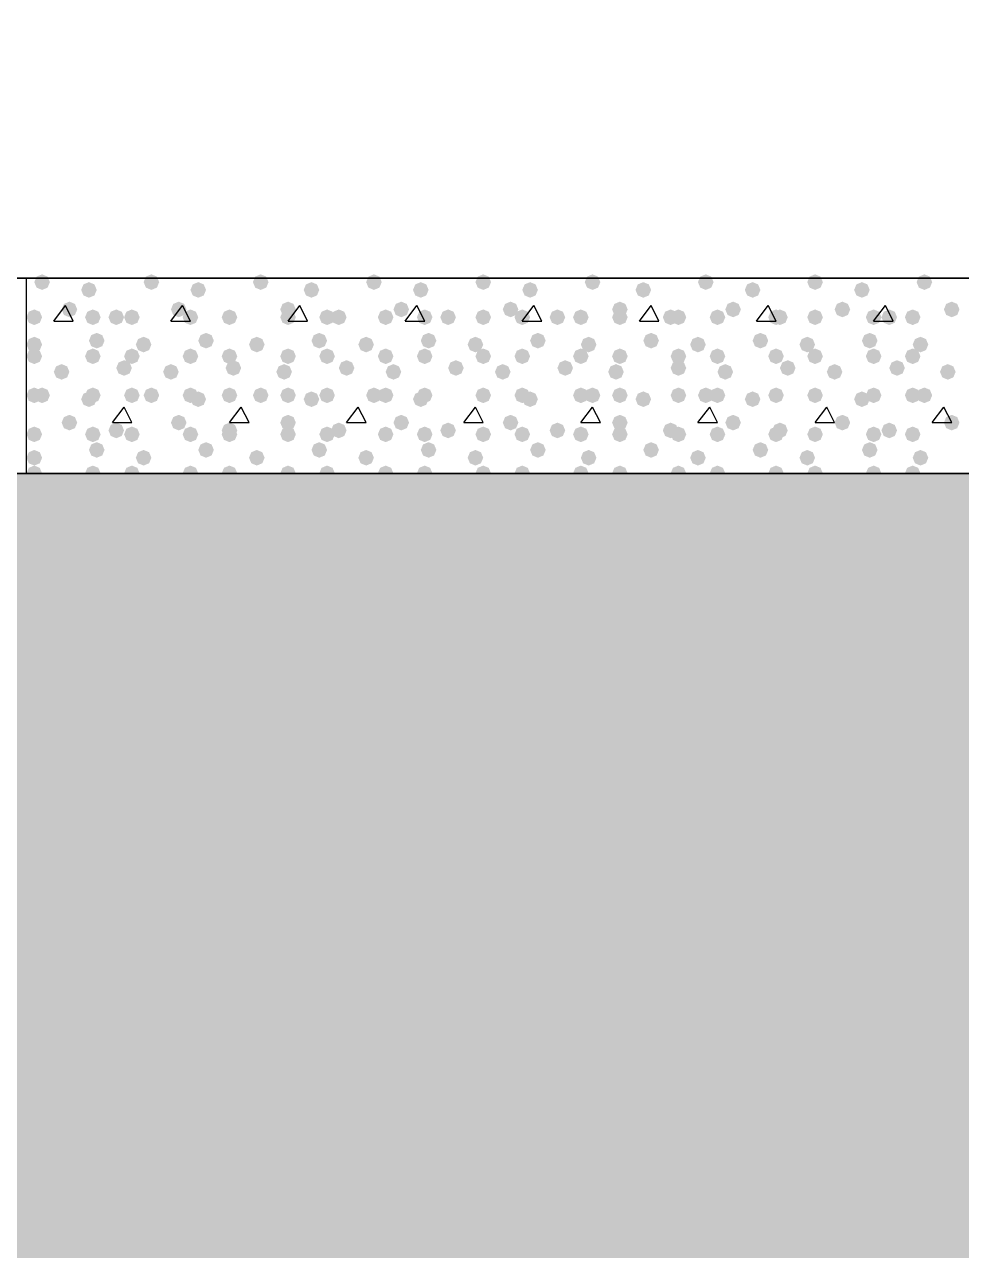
# Model space of a CAD drawing. Header units: millimetres. Extents: x 0 to 420, y 0 to 297.
# Drawn here: x 154.5 to 164.66, y 118.49 to 131.78 of the extents above; entities that cross this region are included whole.
import ezdxf

# ---------------------------------------------------------------- set-up
doc = ezdxf.new("R2010")
doc.units = ezdxf.units.MM
doc.layers.get('0').update_dxf_attribs({"linetype": 'CONTINUOUS'})

msp = doc.modelspace()

# ---------------------------------------------------------------- hatches: boundary and pattern name
at = {"true_color": 0x000008}
for points in [[(154.770667, 128.989667), (154.745796, 128.929871), (154.686, 128.905), (154.626204, 128.929871), (154.601333, 128.989667), (154.626204, 129.049462), (154.686, 129.074333), (154.745796, 129.049463)], [(155.278667, 128.905), (155.253796, 128.845204), (155.194, 128.820333), (155.134204, 128.845204), (155.109333, 128.905), (155.134204, 128.964796), (155.194, 128.989667), (155.253796, 128.964796)], [(155.956, 128.989667), (155.931129, 128.929871), (155.871333, 128.905), (155.811538, 128.929871), (155.786667, 128.989667), (155.811537, 129.049462), (155.871333, 129.074333), (155.931129, 129.049463)], [(156.464, 128.905), (156.439129, 128.845204), (156.379333, 128.820333), (156.319538, 128.845204), (156.294667, 128.905), (156.319537, 128.964796), (156.379333, 128.989667), (156.439129, 128.964796)], [(157.141333, 128.989667), (157.116462, 128.929871), (157.056667, 128.905), (156.996871, 128.929871), (156.972, 128.989667), (156.996871, 129.049462), (157.056667, 129.074333), (157.116462, 129.049463)], [(157.691667, 128.905), (157.666796, 128.845204), (157.607, 128.820333), (157.547204, 128.845204), (157.522333, 128.905), (157.547204, 128.964796), (157.607, 128.989667), (157.666796, 128.964796)], [(158.369, 128.989667), (158.344129, 128.929871), (158.284333, 128.905), (158.224538, 128.929871), (158.199667, 128.989667), (158.224537, 129.049462), (158.284333, 129.074333), (158.344129, 129.049463)], [(158.877, 128.905), (158.852129, 128.845204), (158.792333, 128.820333), (158.732538, 128.845204), (158.707667, 128.905), (158.732537, 128.964796), (158.792333, 128.989667), (158.852129, 128.964796)], [(159.554333, 128.989667), (159.529462, 128.929871), (159.469667, 128.905), (159.409871, 128.929871), (159.385, 128.989667), (159.409871, 129.049462), (159.469667, 129.074333), (159.529462, 129.049463)], [(160.062333, 128.905), (160.037463, 128.845204), (159.977667, 128.820333), (159.917871, 128.845204), (159.893, 128.905), (159.917871, 128.964796), (159.977667, 128.989667), (160.037462, 128.964796)], [(160.739667, 128.989667), (160.714796, 128.929871), (160.655, 128.905), (160.595204, 128.929871), (160.570333, 128.989667), (160.595204, 129.049462), (160.655, 129.074333), (160.714796, 129.049463)], [(161.29, 128.905), (161.265129, 128.845204), (161.205333, 128.820333), (161.145538, 128.845204), (161.120667, 128.905), (161.145537, 128.964796), (161.205333, 128.989667), (161.265129, 128.964796)], [(161.967333, 128.989667), (161.942462, 128.929871), (161.882667, 128.905), (161.822871, 128.929871), (161.798, 128.989667), (161.822871, 129.049462), (161.882667, 129.074333), (161.942462, 129.049463)], [(162.475333, 128.905), (162.450462, 128.845204), (162.390667, 128.820333), (162.330871, 128.845204), (162.306, 128.905), (162.330871, 128.964796), (162.390667, 128.989667), (162.450462, 128.964796)], [(163.152667, 128.989667), (163.127796, 128.929871), (163.068, 128.905), (163.008204, 128.929871), (162.983333, 128.989667), (163.008204, 129.049462), (163.068, 129.074333), (163.127796, 129.049463)], [(163.660667, 128.905), (163.635796, 128.845204), (163.576, 128.820333), (163.516204, 128.845204), (163.491333, 128.905), (163.516204, 128.964796), (163.576, 128.989667), (163.635796, 128.964796)], [(164.338, 128.989667), (164.313129, 128.929871), (164.253333, 128.905), (164.193537, 128.929871), (164.168667, 128.989667), (164.193537, 129.049462), (164.253333, 129.074333), (164.313129, 129.049463)], [(155.067, 128.693333), (155.042129, 128.633537), (154.982333, 128.608667), (154.922538, 128.633537), (154.897667, 128.693333), (154.922537, 128.753129), (154.982333, 128.778), (155.042129, 128.753129)], [(156.252333, 128.693333), (156.227463, 128.633537), (156.167667, 128.608667), (156.107871, 128.633537), (156.083, 128.693333), (156.107871, 128.753129), (156.167667, 128.778), (156.227462, 128.753129)], [(157.437667, 128.693333), (157.412796, 128.633537), (157.353, 128.608667), (157.293204, 128.633537), (157.268333, 128.693333), (157.293204, 128.753129), (157.353, 128.778), (157.412796, 128.753129)], [(158.665333, 128.693333), (158.640463, 128.633537), (158.580667, 128.608667), (158.520871, 128.633537), (158.496, 128.693333), (158.520871, 128.753129), (158.580667, 128.778), (158.640462, 128.753129)], [(159.850667, 128.693333), (159.825796, 128.633537), (159.766, 128.608667), (159.706204, 128.633537), (159.681333, 128.693333), (159.706204, 128.753129), (159.766, 128.778), (159.825796, 128.753129)], [(161.036, 128.693333), (161.011129, 128.633537), (160.951333, 128.608667), (160.891538, 128.633537), (160.866667, 128.693333), (160.891537, 128.753129), (160.951333, 128.778), (161.011129, 128.753129)], [(162.263667, 128.693333), (162.238796, 128.633537), (162.179, 128.608667), (162.119204, 128.633537), (162.094333, 128.693333), (162.119204, 128.753129), (162.179, 128.778), (162.238796, 128.753129)], [(163.449, 128.693333), (163.424129, 128.633537), (163.364333, 128.608667), (163.304538, 128.633537), (163.279667, 128.693333), (163.304537, 128.753129), (163.364333, 128.778), (163.424129, 128.753129)], [(164.634333, 128.693333), (164.609463, 128.633537), (164.549667, 128.608667), (164.489871, 128.633537), (164.465, 128.693333), (164.489871, 128.753129), (164.549667, 128.778), (164.609462, 128.753129)], [(154.686, 128.608667), (154.661129, 128.548871), (154.601333, 128.524), (154.541538, 128.548871), (154.516667, 128.608667), (154.541537, 128.668462), (154.601333, 128.693333), (154.661129, 128.668463)], [(155.321, 128.608667), (155.296129, 128.548871), (155.236333, 128.524), (155.176538, 128.548871), (155.151667, 128.608667), (155.176537, 128.668462), (155.236333, 128.693333), (155.296129, 128.668463)], [(155.575, 128.608667), (155.550129, 128.548871), (155.490333, 128.524), (155.430538, 128.548871), (155.405667, 128.608667), (155.430537, 128.668462), (155.490333, 128.693333), (155.550129, 128.668463)], [(155.744333, 128.608667), (155.719463, 128.548871), (155.659667, 128.524), (155.599871, 128.548871), (155.575, 128.608667), (155.599871, 128.668462), (155.659667, 128.693333), (155.719462, 128.668463)], [(156.379333, 128.608667), (156.354463, 128.548871), (156.294667, 128.524), (156.234871, 128.548871), (156.21, 128.608667), (156.234871, 128.668462), (156.294667, 128.693333), (156.354462, 128.668463)], [(156.802667, 128.608667), (156.777796, 128.548871), (156.718, 128.524), (156.658204, 128.548871), (156.633333, 128.608667), (156.658204, 128.668462), (156.718, 128.693333), (156.777796, 128.668463)], [(156.802667, 128.608667), (156.777796, 128.548871), (156.718, 128.524), (156.658204, 128.548871), (156.633333, 128.608667), (156.658204, 128.668462), (156.718, 128.693333), (156.777796, 128.668463)], [(157.437667, 128.608667), (157.412796, 128.548871), (157.353, 128.524), (157.293204, 128.548871), (157.268333, 128.608667), (157.293204, 128.668462), (157.353, 128.693333), (157.412796, 128.668463)], [(157.861, 128.608667), (157.836129, 128.548871), (157.776333, 128.524), (157.716538, 128.548871), (157.691667, 128.608667), (157.716537, 128.668462), (157.776333, 128.693333), (157.836129, 128.668463)], [(157.988, 128.608667), (157.963129, 128.548871), (157.903333, 128.524), (157.843538, 128.548871), (157.818667, 128.608667), (157.843537, 128.668462), (157.903333, 128.693333), (157.963129, 128.668463)], [(158.496, 128.608667), (158.471129, 128.548871), (158.411333, 128.524), (158.351538, 128.548871), (158.326667, 128.608667), (158.351537, 128.668462), (158.411333, 128.693333), (158.471129, 128.668463)], [(158.919333, 128.608667), (158.894463, 128.548871), (158.834667, 128.524), (158.774871, 128.548871), (158.75, 128.608667), (158.774871, 128.668462), (158.834667, 128.693333), (158.894462, 128.668463)], [(159.173333, 128.608667), (159.148462, 128.548871), (159.088667, 128.524), (159.028871, 128.548871), (159.004, 128.608667), (159.028871, 128.668462), (159.088667, 128.693333), (159.148462, 128.668463)], [(159.554333, 128.608667), (159.529462, 128.548871), (159.469667, 128.524), (159.409871, 128.548871), (159.385, 128.608667), (159.409871, 128.668462), (159.469667, 128.693333), (159.529462, 128.668463)], [(159.977667, 128.608667), (159.952796, 128.548871), (159.893, 128.524), (159.833204, 128.548871), (159.808333, 128.608667), (159.833204, 128.668462), (159.893, 128.693333), (159.952796, 128.668463)], [(160.358667, 128.608667), (160.333796, 128.548871), (160.274, 128.524), (160.214204, 128.548871), (160.189333, 128.608667), (160.214204, 128.668462), (160.274, 128.693333), (160.333796, 128.668463)], [(160.612667, 128.608667), (160.587796, 128.548871), (160.528, 128.524), (160.468204, 128.548871), (160.443333, 128.608667), (160.468204, 128.668462), (160.528, 128.693333), (160.587796, 128.668463)], [(161.036, 128.608667), (161.011129, 128.548871), (160.951333, 128.524), (160.891538, 128.548871), (160.866667, 128.608667), (160.891537, 128.668462), (160.951333, 128.693333), (161.011129, 128.668463)], [(161.586333, 128.608667), (161.561462, 128.548871), (161.501667, 128.524), (161.441871, 128.548871), (161.417, 128.608667), (161.441871, 128.668462), (161.501667, 128.693333), (161.561462, 128.668463)], [(161.671, 128.608667), (161.646129, 128.548871), (161.586333, 128.524), (161.526538, 128.548871), (161.501667, 128.608667), (161.526537, 128.668462), (161.586333, 128.693333), (161.646129, 128.668463)], [(162.094333, 128.608667), (162.069462, 128.548871), (162.009667, 128.524), (161.949871, 128.548871), (161.925, 128.608667), (161.949871, 128.668462), (162.009667, 128.693333), (162.069462, 128.668463)], [(162.729333, 128.608667), (162.704463, 128.548871), (162.644667, 128.524), (162.584871, 128.548871), (162.56, 128.608667), (162.584871, 128.668462), (162.644667, 128.693333), (162.704462, 128.668463)], [(162.771667, 128.608667), (162.746796, 128.548871), (162.687, 128.524), (162.627204, 128.548871), (162.602333, 128.608667), (162.627204, 128.668462), (162.687, 128.693333), (162.746796, 128.668463)], [(163.152667, 128.608667), (163.127796, 128.548871), (163.068, 128.524), (163.008204, 128.548871), (162.983333, 128.608667), (163.008204, 128.668462), (163.068, 128.693333), (163.127796, 128.668463)], [(163.787667, 128.608667), (163.762796, 128.548871), (163.703, 128.524), (163.643204, 128.548871), (163.618333, 128.608667), (163.643204, 128.668462), (163.703, 128.693333), (163.762796, 128.668463)], [(163.957, 128.608667), (163.932129, 128.548871), (163.872333, 128.524), (163.812537, 128.548871), (163.787667, 128.608667), (163.812537, 128.668462), (163.872333, 128.693333), (163.932129, 128.668463)], [(164.211, 128.608667), (164.186129, 128.548871), (164.126333, 128.524), (164.066538, 128.548871), (164.041667, 128.608667), (164.066537, 128.668462), (164.126333, 128.693333), (164.186129, 128.668463)], [(154.686, 128.312333), (154.661129, 128.252537), (154.601333, 128.227667), (154.541538, 128.252537), (154.516667, 128.312333), (154.541537, 128.372129), (154.601333, 128.397), (154.661129, 128.372129)], [(155.363333, 128.354667), (155.338462, 128.294871), (155.278667, 128.27), (155.218871, 128.294871), (155.194, 128.354667), (155.218871, 128.414462), (155.278667, 128.439333), (155.338462, 128.414463)], [(155.871333, 128.312333), (155.846462, 128.252537), (155.786667, 128.227667), (155.726871, 128.252537), (155.702, 128.312333), (155.726871, 128.372129), (155.786667, 128.397), (155.846462, 128.372129)], [(156.548667, 128.354667), (156.523796, 128.294871), (156.464, 128.27), (156.404204, 128.294871), (156.379333, 128.354667), (156.404204, 128.414462), (156.464, 128.439333), (156.523796, 128.414463)], [(157.099, 128.312333), (157.074129, 128.252537), (157.014333, 128.227667), (156.954538, 128.252537), (156.929667, 128.312333), (156.954537, 128.372129), (157.014333, 128.397), (157.074129, 128.372129)], [(157.776333, 128.354667), (157.751463, 128.294871), (157.691667, 128.27), (157.631871, 128.294871), (157.607, 128.354667), (157.631871, 128.414462), (157.691667, 128.439333), (157.751462, 128.414463)], [(158.284333, 128.312333), (158.259462, 128.252537), (158.199667, 128.227667), (158.139871, 128.252537), (158.115, 128.312333), (158.139871, 128.372129), (158.199667, 128.397), (158.259462, 128.372129)], [(158.961667, 128.354667), (158.936796, 128.294871), (158.877, 128.27), (158.817204, 128.294871), (158.792333, 128.354667), (158.817204, 128.414462), (158.877, 128.439333), (158.936796, 128.414463)], [(159.469667, 128.312333), (159.444796, 128.252537), (159.385, 128.227667), (159.325204, 128.252537), (159.300333, 128.312333), (159.325204, 128.372129), (159.385, 128.397), (159.444796, 128.372129)], [(160.147, 128.354667), (160.122129, 128.294871), (160.062333, 128.27), (160.002538, 128.294871), (159.977667, 128.354667), (160.002537, 128.414462), (160.062333, 128.439333), (160.122129, 128.414463)], [(160.697333, 128.312333), (160.672462, 128.252537), (160.612667, 128.227667), (160.552871, 128.252537), (160.528, 128.312333), (160.552871, 128.372129), (160.612667, 128.397), (160.672462, 128.372129)], [(161.374667, 128.354667), (161.349796, 128.294871), (161.29, 128.27), (161.230204, 128.294871), (161.205333, 128.354667), (161.230204, 128.414462), (161.29, 128.439333), (161.349796, 128.414463)], [(161.882667, 128.312333), (161.857796, 128.252537), (161.798, 128.227667), (161.738204, 128.252537), (161.713333, 128.312333), (161.738204, 128.372129), (161.798, 128.397), (161.857796, 128.372129)], [(162.56, 128.354667), (162.535129, 128.294871), (162.475333, 128.27), (162.415538, 128.294871), (162.390667, 128.354667), (162.415537, 128.414462), (162.475333, 128.439333), (162.535129, 128.414463)], [(163.068, 128.312333), (163.043129, 128.252537), (162.983333, 128.227667), (162.923538, 128.252537), (162.898667, 128.312333), (162.923537, 128.372129), (162.983333, 128.397), (163.043129, 128.372129)], [(163.745333, 128.354667), (163.720462, 128.294871), (163.660667, 128.27), (163.600871, 128.294871), (163.576, 128.354667), (163.600871, 128.414462), (163.660667, 128.439333), (163.720462, 128.414463)], [(164.295667, 128.312333), (164.270796, 128.252537), (164.211, 128.227667), (164.151204, 128.252537), (164.126333, 128.312333), (164.151204, 128.372129), (164.211, 128.397), (164.270796, 128.372129)], [(154.686, 128.185333), (154.661129, 128.125538), (154.601333, 128.100667), (154.541538, 128.125538), (154.516667, 128.185333), (154.541537, 128.245129), (154.601333, 128.27), (154.661129, 128.245129)], [(155.321, 128.185333), (155.296129, 128.125538), (155.236333, 128.100667), (155.176538, 128.125538), (155.151667, 128.185333), (155.176537, 128.245129), (155.236333, 128.27), (155.296129, 128.245129)], [(155.744333, 128.185333), (155.719463, 128.125538), (155.659667, 128.100667), (155.599871, 128.125538), (155.575, 128.185333), (155.599871, 128.245129), (155.659667, 128.27), (155.719462, 128.245129)], [(156.379333, 128.185333), (156.354463, 128.125538), (156.294667, 128.100667), (156.234871, 128.125538), (156.21, 128.185333), (156.234871, 128.245129), (156.294667, 128.27), (156.354462, 128.245129)], [(156.802667, 128.185333), (156.777796, 128.125538), (156.718, 128.100667), (156.658204, 128.125538), (156.633333, 128.185333), (156.658204, 128.245129), (156.718, 128.27), (156.777796, 128.245129)], [(157.437667, 128.185333), (157.412796, 128.125538), (157.353, 128.100667), (157.293204, 128.125538), (157.268333, 128.185333), (157.293204, 128.245129), (157.353, 128.27), (157.412796, 128.245129)], [(157.861, 128.185333), (157.836129, 128.125538), (157.776333, 128.100667), (157.716538, 128.125538), (157.691667, 128.185333), (157.716537, 128.245129), (157.776333, 128.27), (157.836129, 128.245129)], [(158.496, 128.185333), (158.471129, 128.125538), (158.411333, 128.100667), (158.351538, 128.125538), (158.326667, 128.185333), (158.351537, 128.245129), (158.411333, 128.27), (158.471129, 128.245129)], [(158.919333, 128.185333), (158.894463, 128.125538), (158.834667, 128.100667), (158.774871, 128.125538), (158.75, 128.185333), (158.774871, 128.245129), (158.834667, 128.27), (158.894462, 128.245129)], [(159.554333, 128.185333), (159.529462, 128.125538), (159.469667, 128.100667), (159.409871, 128.125538), (159.385, 128.185333), (159.409871, 128.245129), (159.469667, 128.27), (159.529462, 128.245129)], [(159.977667, 128.185333), (159.952796, 128.125538), (159.893, 128.100667), (159.833204, 128.125538), (159.808333, 128.185333), (159.833204, 128.245129), (159.893, 128.27), (159.952796, 128.245129)], [(160.612667, 128.185333), (160.587796, 128.125538), (160.528, 128.100667), (160.468204, 128.125538), (160.443333, 128.185333), (160.468204, 128.245129), (160.528, 128.27), (160.587796, 128.245129)], [(161.036, 128.185333), (161.011129, 128.125538), (160.951333, 128.100667), (160.891538, 128.125538), (160.866667, 128.185333), (160.891537, 128.245129), (160.951333, 128.27), (161.011129, 128.245129)], [(161.671, 128.185333), (161.646129, 128.125538), (161.586333, 128.100667), (161.526538, 128.125538), (161.501667, 128.185333), (161.526537, 128.245129), (161.586333, 128.27), (161.646129, 128.245129)], [(162.094333, 128.185333), (162.069462, 128.125538), (162.009667, 128.100667), (161.949871, 128.125538), (161.925, 128.185333), (161.949871, 128.245129), (162.009667, 128.27), (162.069462, 128.245129)], [(162.729333, 128.185333), (162.704463, 128.125538), (162.644667, 128.100667), (162.584871, 128.125538), (162.56, 128.185333), (162.584871, 128.245129), (162.644667, 128.27), (162.704462, 128.245129)], [(163.152667, 128.185333), (163.127796, 128.125538), (163.068, 128.100667), (163.008204, 128.125538), (162.983333, 128.185333), (163.008204, 128.245129), (163.068, 128.27), (163.127796, 128.245129)], [(163.787667, 128.185333), (163.762796, 128.125538), (163.703, 128.100667), (163.643204, 128.125538), (163.618333, 128.185333), (163.643204, 128.245129), (163.703, 128.27), (163.762796, 128.245129)], [(164.211, 128.185333), (164.186129, 128.125538), (164.126333, 128.100667), (164.066538, 128.125538), (164.041667, 128.185333), (164.066537, 128.245129), (164.126333, 128.27), (164.186129, 128.245129)], [(154.982333, 128.016), (154.957462, 127.956204), (154.897667, 127.931333), (154.837871, 127.956204), (154.813, 128.016), (154.837871, 128.075796), (154.897667, 128.100667), (154.957462, 128.075796)], [(155.659667, 128.058333), (155.634796, 127.998538), (155.575, 127.973667), (155.515204, 127.998538), (155.490333, 128.058333), (155.515204, 128.118129), (155.575, 128.143), (155.634796, 128.118129)], [(156.167667, 128.016), (156.142796, 127.956204), (156.083, 127.931333), (156.023204, 127.956204), (155.998333, 128.016), (156.023204, 128.075796), (156.083, 128.100667), (156.142796, 128.075796)], [(156.845, 128.058333), (156.820129, 127.998538), (156.760333, 127.973667), (156.700538, 127.998538), (156.675667, 128.058333), (156.700537, 128.118129), (156.760333, 128.143), (156.820129, 128.118129)], [(157.395333, 128.016), (157.370463, 127.956204), (157.310667, 127.931333), (157.250871, 127.956204), (157.226, 128.016), (157.250871, 128.075796), (157.310667, 128.100667), (157.370462, 128.075796)], [(158.072667, 128.058333), (158.047796, 127.998538), (157.988, 127.973667), (157.928204, 127.998538), (157.903333, 128.058333), (157.928204, 128.118129), (157.988, 128.143), (158.047796, 128.118129)], [(158.580667, 128.016), (158.555796, 127.956204), (158.496, 127.931333), (158.436204, 127.956204), (158.411333, 128.016), (158.436204, 128.075796), (158.496, 128.100667), (158.555796, 128.075796)], [(159.258, 128.058333), (159.233129, 127.998538), (159.173333, 127.973667), (159.113538, 127.998538), (159.088667, 128.058333), (159.113537, 128.118129), (159.173333, 128.143), (159.233129, 128.118129)], [(159.766, 128.016), (159.741129, 127.956204), (159.681333, 127.931333), (159.621538, 127.956204), (159.596667, 128.016), (159.621537, 128.075796), (159.681333, 128.100667), (159.741129, 128.075796)], [(160.443333, 128.058333), (160.418462, 127.998538), (160.358667, 127.973667), (160.298871, 127.998538), (160.274, 128.058333), (160.298871, 128.118129), (160.358667, 128.143), (160.418462, 128.118129)], [(160.993667, 128.016), (160.968796, 127.956204), (160.909, 127.931333), (160.849204, 127.956204), (160.824333, 128.016), (160.849204, 128.075796), (160.909, 128.100667), (160.968796, 128.075796)], [(161.671, 128.058333), (161.646129, 127.998538), (161.586333, 127.973667), (161.526538, 127.998538), (161.501667, 128.058333), (161.526537, 128.118129), (161.586333, 128.143), (161.646129, 128.118129)], [(162.179, 128.016), (162.154129, 127.956204), (162.094333, 127.931333), (162.034538, 127.956204), (162.009667, 128.016), (162.034537, 128.075796), (162.094333, 128.100667), (162.154129, 128.075796)], [(162.856333, 128.058333), (162.831462, 127.998538), (162.771667, 127.973667), (162.711871, 127.998538), (162.687, 128.058333), (162.711871, 128.118129), (162.771667, 128.143), (162.831462, 128.118129)], [(163.364333, 128.016), (163.339463, 127.956204), (163.279667, 127.931333), (163.219871, 127.956204), (163.195, 128.016), (163.219871, 128.075796), (163.279667, 128.100667), (163.339462, 128.075796)], [(164.041667, 128.058333), (164.016796, 127.998538), (163.957, 127.973667), (163.897204, 127.998538), (163.872333, 128.058333), (163.897204, 128.118129), (163.957, 128.143), (164.016796, 128.118129)], [(164.592, 128.016), (164.567129, 127.956204), (164.507333, 127.931333), (164.447538, 127.956204), (164.422667, 128.016), (164.447537, 128.075796), (164.507333, 128.100667), (164.567129, 128.075796)], [(154.686, 127.762), (154.661129, 127.702204), (154.601333, 127.677333), (154.541538, 127.702204), (154.516667, 127.762), (154.541537, 127.821796), (154.601333, 127.846667), (154.661129, 127.821796)], [(154.770667, 127.762), (154.745796, 127.702204), (154.686, 127.677333), (154.626204, 127.702204), (154.601333, 127.762), (154.626204, 127.821796), (154.686, 127.846667), (154.745796, 127.821796)], [(155.278667, 127.719667), (155.253796, 127.659871), (155.194, 127.635), (155.134204, 127.659871), (155.109333, 127.719667), (155.134204, 127.779462), (155.194, 127.804333), (155.253796, 127.779463)], [(155.321, 127.762), (155.296129, 127.702204), (155.236333, 127.677333), (155.176538, 127.702204), (155.151667, 127.762), (155.176537, 127.821796), (155.236333, 127.846667), (155.296129, 127.821796)], [(155.744333, 127.762), (155.719463, 127.702204), (155.659667, 127.677333), (155.599871, 127.702204), (155.575, 127.762), (155.599871, 127.821796), (155.659667, 127.846667), (155.719462, 127.821796)], [(155.956, 127.762), (155.931129, 127.702204), (155.871333, 127.677333), (155.811538, 127.702204), (155.786667, 127.762), (155.811537, 127.821796), (155.871333, 127.846667), (155.931129, 127.821796)], [(156.379333, 127.762), (156.354463, 127.702204), (156.294667, 127.677333), (156.234871, 127.702204), (156.21, 127.762), (156.234871, 127.821796), (156.294667, 127.846667), (156.354462, 127.821796)], [(156.464, 127.719667), (156.439129, 127.659871), (156.379333, 127.635), (156.319538, 127.659871), (156.294667, 127.719667), (156.319537, 127.779462), (156.379333, 127.804333), (156.439129, 127.779463)], [(156.802667, 127.762), (156.777796, 127.702204), (156.718, 127.677333), (156.658204, 127.702204), (156.633333, 127.762), (156.658204, 127.821796), (156.718, 127.846667), (156.777796, 127.821796)], [(157.141333, 127.762), (157.116462, 127.702204), (157.056667, 127.677333), (156.996871, 127.702204), (156.972, 127.762), (156.996871, 127.821796), (157.056667, 127.846667), (157.116462, 127.821796)], [(157.437667, 127.762), (157.412796, 127.702204), (157.353, 127.677333), (157.293204, 127.702204), (157.268333, 127.762), (157.293204, 127.821796), (157.353, 127.846667), (157.412796, 127.821796)], [(157.691667, 127.719667), (157.666796, 127.659871), (157.607, 127.635), (157.547204, 127.659871), (157.522333, 127.719667), (157.547204, 127.779462), (157.607, 127.804333), (157.666796, 127.779463)], [(157.861, 127.762), (157.836129, 127.702204), (157.776333, 127.677333), (157.716538, 127.702204), (157.691667, 127.762), (157.716537, 127.821796), (157.776333, 127.846667), (157.836129, 127.821796)], [(158.369, 127.762), (158.344129, 127.702204), (158.284333, 127.677333), (158.224538, 127.702204), (158.199667, 127.762), (158.224537, 127.821796), (158.284333, 127.846667), (158.344129, 127.821796)], [(158.496, 127.762), (158.471129, 127.702204), (158.411333, 127.677333), (158.351538, 127.702204), (158.326667, 127.762), (158.351537, 127.821796), (158.411333, 127.846667), (158.471129, 127.821796)], [(158.877, 127.719667), (158.852129, 127.659871), (158.792333, 127.635), (158.732538, 127.659871), (158.707667, 127.719667), (158.732537, 127.779462), (158.792333, 127.804333), (158.852129, 127.779463)], [(158.919333, 127.762), (158.894463, 127.702204), (158.834667, 127.677333), (158.774871, 127.702204), (158.75, 127.762), (158.774871, 127.821796), (158.834667, 127.846667), (158.894462, 127.821796)], [(159.554333, 127.762), (159.529462, 127.702204), (159.469667, 127.677333), (159.409871, 127.702204), (159.385, 127.762), (159.409871, 127.821796), (159.469667, 127.846667), (159.529462, 127.821796)], [(159.554333, 127.762), (159.529462, 127.702204), (159.469667, 127.677333), (159.409871, 127.702204), (159.385, 127.762), (159.409871, 127.821796), (159.469667, 127.846667), (159.529462, 127.821796)], [(159.977667, 127.762), (159.952796, 127.702204), (159.893, 127.677333), (159.833204, 127.702204), (159.808333, 127.762), (159.833204, 127.821796), (159.893, 127.846667), (159.952796, 127.821796)], [(160.062333, 127.719667), (160.037463, 127.659871), (159.977667, 127.635), (159.917871, 127.659871), (159.893, 127.719667), (159.917871, 127.779462), (159.977667, 127.804333), (160.037462, 127.779463)], [(160.612667, 127.762), (160.587796, 127.702204), (160.528, 127.677333), (160.468204, 127.702204), (160.443333, 127.762), (160.468204, 127.821796), (160.528, 127.846667), (160.587796, 127.821796)], [(160.739667, 127.762), (160.714796, 127.702204), (160.655, 127.677333), (160.595204, 127.702204), (160.570333, 127.762), (160.595204, 127.821796), (160.655, 127.846667), (160.714796, 127.821796)], [(161.036, 127.762), (161.011129, 127.702204), (160.951333, 127.677333), (160.891538, 127.702204), (160.866667, 127.762), (160.891537, 127.821796), (160.951333, 127.846667), (161.011129, 127.821796)], [(161.29, 127.719667), (161.265129, 127.659871), (161.205333, 127.635), (161.145538, 127.659871), (161.120667, 127.719667), (161.145537, 127.779462), (161.205333, 127.804333), (161.265129, 127.779463)], [(161.671, 127.762), (161.646129, 127.702204), (161.586333, 127.677333), (161.526538, 127.702204), (161.501667, 127.762), (161.526537, 127.821796), (161.586333, 127.846667), (161.646129, 127.821796)], [(161.967333, 127.762), (161.942462, 127.702204), (161.882667, 127.677333), (161.822871, 127.702204), (161.798, 127.762), (161.822871, 127.821796), (161.882667, 127.846667), (161.942462, 127.821796)], [(162.094333, 127.762), (162.069462, 127.702204), (162.009667, 127.677333), (161.949871, 127.702204), (161.925, 127.762), (161.949871, 127.821796), (162.009667, 127.846667), (162.069462, 127.821796)], [(162.475333, 127.719667), (162.450462, 127.659871), (162.390667, 127.635), (162.330871, 127.659871), (162.306, 127.719667), (162.330871, 127.779462), (162.390667, 127.804333), (162.450462, 127.779463)], [(162.729333, 127.762), (162.704463, 127.702204), (162.644667, 127.677333), (162.584871, 127.702204), (162.56, 127.762), (162.584871, 127.821796), (162.644667, 127.846667), (162.704462, 127.821796)], [(163.152667, 127.762), (163.127796, 127.702204), (163.068, 127.677333), (163.008204, 127.702204), (162.983333, 127.762), (163.008204, 127.821796), (163.068, 127.846667), (163.127796, 127.821796)], [(163.152667, 127.762), (163.127796, 127.702204), (163.068, 127.677333), (163.008204, 127.702204), (162.983333, 127.762), (163.008204, 127.821796), (163.068, 127.846667), (163.127796, 127.821796)], [(163.660667, 127.719667), (163.635796, 127.659871), (163.576, 127.635), (163.516204, 127.659871), (163.491333, 127.719667), (163.516204, 127.779462), (163.576, 127.804333), (163.635796, 127.779463)], [(163.787667, 127.762), (163.762796, 127.702204), (163.703, 127.677333), (163.643204, 127.702204), (163.618333, 127.762), (163.643204, 127.821796), (163.703, 127.846667), (163.762796, 127.821796)], [(164.211, 127.762), (164.186129, 127.702204), (164.126333, 127.677333), (164.066538, 127.702204), (164.041667, 127.762), (164.066537, 127.821796), (164.126333, 127.846667), (164.186129, 127.821796)], [(164.338, 127.762), (164.313129, 127.702204), (164.253333, 127.677333), (164.193537, 127.702204), (164.168667, 127.762), (164.193537, 127.821796), (164.253333, 127.846667), (164.313129, 127.821796)], [(155.067, 127.465667), (155.042129, 127.405871), (154.982333, 127.381), (154.922538, 127.405871), (154.897667, 127.465667), (154.922537, 127.525462), (154.982333, 127.550333), (155.042129, 127.525463)], [(156.252333, 127.465667), (156.227463, 127.405871), (156.167667, 127.381), (156.107871, 127.405871), (156.083, 127.465667), (156.107871, 127.525462), (156.167667, 127.550333), (156.227462, 127.525463)], [(157.437667, 127.465667), (157.412796, 127.405871), (157.353, 127.381), (157.293204, 127.405871), (157.268333, 127.465667), (157.293204, 127.525462), (157.353, 127.550333), (157.412796, 127.525463)], [(158.665333, 127.465667), (158.640463, 127.405871), (158.580667, 127.381), (158.520871, 127.405871), (158.496, 127.465667), (158.520871, 127.525462), (158.580667, 127.550333), (158.640462, 127.525463)], [(159.850667, 127.465667), (159.825796, 127.405871), (159.766, 127.381), (159.706204, 127.405871), (159.681333, 127.465667), (159.706204, 127.525462), (159.766, 127.550333), (159.825796, 127.525463)], [(161.036, 127.465667), (161.011129, 127.405871), (160.951333, 127.381), (160.891538, 127.405871), (160.866667, 127.465667), (160.891537, 127.525462), (160.951333, 127.550333), (161.011129, 127.525463)], [(162.263667, 127.465667), (162.238796, 127.405871), (162.179, 127.381), (162.119204, 127.405871), (162.094333, 127.465667), (162.119204, 127.525462), (162.179, 127.550333), (162.238796, 127.525463)], [(163.449, 127.465667), (163.424129, 127.405871), (163.364333, 127.381), (163.304538, 127.405871), (163.279667, 127.465667), (163.304537, 127.525462), (163.364333, 127.550333), (163.424129, 127.525463)], [(164.634333, 127.465667), (164.609463, 127.405871), (164.549667, 127.381), (164.489871, 127.405871), (164.465, 127.465667), (164.489871, 127.525462), (164.549667, 127.550333), (164.609462, 127.525463)], [(154.686, 127.338667), (154.661129, 127.278871), (154.601333, 127.254), (154.541538, 127.278871), (154.516667, 127.338667), (154.541537, 127.398462), (154.601333, 127.423333), (154.661129, 127.398463)], [(155.321, 127.338667), (155.296129, 127.278871), (155.236333, 127.254), (155.176538, 127.278871), (155.151667, 127.338667), (155.176537, 127.398462), (155.236333, 127.423333), (155.296129, 127.398463)], [(155.575, 127.381), (155.550129, 127.321204), (155.490333, 127.296333), (155.430538, 127.321204), (155.405667, 127.381), (155.430537, 127.440796), (155.490333, 127.465667), (155.550129, 127.440796)], [(155.744333, 127.338667), (155.719463, 127.278871), (155.659667, 127.254), (155.599871, 127.278871), (155.575, 127.338667), (155.599871, 127.398462), (155.659667, 127.423333), (155.719462, 127.398463)], [(156.379333, 127.338667), (156.354463, 127.278871), (156.294667, 127.254), (156.234871, 127.278871), (156.21, 127.338667), (156.234871, 127.398462), (156.294667, 127.423333), (156.354462, 127.398463)], [(156.802667, 127.381), (156.777796, 127.321204), (156.718, 127.296333), (156.658204, 127.321204), (156.633333, 127.381), (156.658204, 127.440796), (156.718, 127.465667), (156.777796, 127.440796)], [(156.802667, 127.338667), (156.777796, 127.278871), (156.718, 127.254), (156.658204, 127.278871), (156.633333, 127.338667), (156.658204, 127.398462), (156.718, 127.423333), (156.777796, 127.398463)], [(157.437667, 127.338667), (157.412796, 127.278871), (157.353, 127.254), (157.293204, 127.278871), (157.268333, 127.338667), (157.293204, 127.398462), (157.353, 127.423333), (157.412796, 127.398463)], [(157.861, 127.338667), (157.836129, 127.278871), (157.776333, 127.254), (157.716538, 127.278871), (157.691667, 127.338667), (157.716537, 127.398462), (157.776333, 127.423333), (157.836129, 127.398463)], [(157.988, 127.381), (157.963129, 127.321204), (157.903333, 127.296333), (157.843538, 127.321204), (157.818667, 127.381), (157.843537, 127.440796), (157.903333, 127.465667), (157.963129, 127.440796)], [(158.496, 127.338667), (158.471129, 127.278871), (158.411333, 127.254), (158.351538, 127.278871), (158.326667, 127.338667), (158.351537, 127.398462), (158.411333, 127.423333), (158.471129, 127.398463)], [(158.919333, 127.338667), (158.894463, 127.278871), (158.834667, 127.254), (158.774871, 127.278871), (158.75, 127.338667), (158.774871, 127.398462), (158.834667, 127.423333), (158.894462, 127.398463)], [(159.173333, 127.381), (159.148462, 127.321204), (159.088667, 127.296333), (159.028871, 127.321204), (159.004, 127.381), (159.028871, 127.440796), (159.088667, 127.465667), (159.148462, 127.440796)], [(159.554333, 127.338667), (159.529462, 127.278871), (159.469667, 127.254), (159.409871, 127.278871), (159.385, 127.338667), (159.409871, 127.398462), (159.469667, 127.423333), (159.529462, 127.398463)], [(159.977667, 127.338667), (159.952796, 127.278871), (159.893, 127.254), (159.833204, 127.278871), (159.808333, 127.338667), (159.833204, 127.398462), (159.893, 127.423333), (159.952796, 127.398463)], [(160.358667, 127.381), (160.333796, 127.321204), (160.274, 127.296333), (160.214204, 127.321204), (160.189333, 127.381), (160.214204, 127.440796), (160.274, 127.465667), (160.333796, 127.440796)], [(160.612667, 127.338667), (160.587796, 127.278871), (160.528, 127.254), (160.468204, 127.278871), (160.443333, 127.338667), (160.468204, 127.398462), (160.528, 127.423333), (160.587796, 127.398463)], [(161.036, 127.338667), (161.011129, 127.278871), (160.951333, 127.254), (160.891538, 127.278871), (160.866667, 127.338667), (160.891537, 127.398462), (160.951333, 127.423333), (161.011129, 127.398463)], [(161.586333, 127.381), (161.561462, 127.321204), (161.501667, 127.296333), (161.441871, 127.321204), (161.417, 127.381), (161.441871, 127.440796), (161.501667, 127.465667), (161.561462, 127.440796)], [(161.671, 127.338667), (161.646129, 127.278871), (161.586333, 127.254), (161.526538, 127.278871), (161.501667, 127.338667), (161.526537, 127.398462), (161.586333, 127.423333), (161.646129, 127.398463)], [(162.094333, 127.338667), (162.069462, 127.278871), (162.009667, 127.254), (161.949871, 127.278871), (161.925, 127.338667), (161.949871, 127.398462), (162.009667, 127.423333), (162.069462, 127.398463)], [(162.729333, 127.338667), (162.704463, 127.278871), (162.644667, 127.254), (162.584871, 127.278871), (162.56, 127.338667), (162.584871, 127.398462), (162.644667, 127.423333), (162.704462, 127.398463)], [(162.771667, 127.381), (162.746796, 127.321204), (162.687, 127.296333), (162.627204, 127.321204), (162.602333, 127.381), (162.627204, 127.440796), (162.687, 127.465667), (162.746796, 127.440796)], [(163.152667, 127.338667), (163.127796, 127.278871), (163.068, 127.254), (163.008204, 127.278871), (162.983333, 127.338667), (163.008204, 127.398462), (163.068, 127.423333), (163.127796, 127.398463)], [(163.787667, 127.338667), (163.762796, 127.278871), (163.703, 127.254), (163.643204, 127.278871), (163.618333, 127.338667), (163.643204, 127.398462), (163.703, 127.423333), (163.762796, 127.398463)], [(163.957, 127.381), (163.932129, 127.321204), (163.872333, 127.296333), (163.812537, 127.321204), (163.787667, 127.381), (163.812537, 127.440796), (163.872333, 127.465667), (163.932129, 127.440796)], [(164.211, 127.338667), (164.186129, 127.278871), (164.126333, 127.254), (164.066538, 127.278871), (164.041667, 127.338667), (164.066537, 127.398462), (164.126333, 127.423333), (164.186129, 127.398463)], [(155.363333, 127.169333), (155.338462, 127.109537), (155.278667, 127.084667), (155.218871, 127.109537), (155.194, 127.169333), (155.218871, 127.229129), (155.278667, 127.254), (155.338462, 127.229129)], [(156.548667, 127.169333), (156.523796, 127.109537), (156.464, 127.084667), (156.404204, 127.109537), (156.379333, 127.169333), (156.404204, 127.229129), (156.464, 127.254), (156.523796, 127.229129)], [(157.776333, 127.169333), (157.751463, 127.109537), (157.691667, 127.084667), (157.631871, 127.109537), (157.607, 127.169333), (157.631871, 127.229129), (157.691667, 127.254), (157.751462, 127.229129)], [(158.961667, 127.169333), (158.936796, 127.109537), (158.877, 127.084667), (158.817204, 127.109537), (158.792333, 127.169333), (158.817204, 127.229129), (158.877, 127.254), (158.936796, 127.229129)], [(160.147, 127.169333), (160.122129, 127.109537), (160.062333, 127.084667), (160.002538, 127.109537), (159.977667, 127.169333), (160.002537, 127.229129), (160.062333, 127.254), (160.122129, 127.229129)], [(161.374667, 127.169333), (161.349796, 127.109537), (161.29, 127.084667), (161.230204, 127.109537), (161.205333, 127.169333), (161.230204, 127.229129), (161.29, 127.254), (161.349796, 127.229129)], [(162.56, 127.169333), (162.535129, 127.109537), (162.475333, 127.084667), (162.415538, 127.109537), (162.390667, 127.169333), (162.415537, 127.229129), (162.475333, 127.254), (162.535129, 127.229129)], [(163.745333, 127.169333), (163.720462, 127.109537), (163.660667, 127.084667), (163.600871, 127.109537), (163.576, 127.169333), (163.600871, 127.229129), (163.660667, 127.254), (163.720462, 127.229129)], [(154.686, 127.084667), (154.661129, 127.024871), (154.601333, 127), (154.541538, 127.024871), (154.516667, 127.084667), (154.541537, 127.144462), (154.601333, 127.169333), (154.661129, 127.144463)], [(155.871333, 127.084667), (155.846462, 127.024871), (155.786667, 127), (155.726871, 127.024871), (155.702, 127.084667), (155.726871, 127.144462), (155.786667, 127.169333), (155.846462, 127.144463)], [(157.099, 127.084667), (157.074129, 127.024871), (157.014333, 127), (156.954538, 127.024871), (156.929667, 127.084667), (156.954537, 127.144462), (157.014333, 127.169333), (157.074129, 127.144463)], [(158.284333, 127.084667), (158.259462, 127.024871), (158.199667, 127), (158.139871, 127.024871), (158.115, 127.084667), (158.139871, 127.144462), (158.199667, 127.169333), (158.259462, 127.144463)], [(159.469667, 127.084667), (159.444796, 127.024871), (159.385, 127), (159.325204, 127.024871), (159.300333, 127.084667), (159.325204, 127.144462), (159.385, 127.169333), (159.444796, 127.144463)], [(160.697333, 127.084667), (160.672462, 127.024871), (160.612667, 127), (160.552871, 127.024871), (160.528, 127.084667), (160.552871, 127.144462), (160.612667, 127.169333), (160.672462, 127.144463)], [(161.882667, 127.084667), (161.857796, 127.024871), (161.798, 127), (161.738204, 127.024871), (161.713333, 127.084667), (161.738204, 127.144462), (161.798, 127.169333), (161.857796, 127.144463)], [(163.068, 127.084667), (163.043129, 127.024871), (162.983333, 127), (162.923538, 127.024871), (162.898667, 127.084667), (162.923537, 127.144462), (162.983333, 127.169333), (163.043129, 127.144463)], [(164.295667, 127.084667), (164.270796, 127.024871), (164.211, 127), (164.151204, 127.024871), (164.126333, 127.084667), (164.151204, 127.144462), (164.211, 127.169333), (164.270796, 127.144463)], [(154.686, 126.915333), (154.661129, 126.855538), (154.601333, 126.830667), (154.541538, 126.855538), (154.516667, 126.915333), (154.541537, 126.975129), (154.601333, 127), (154.661129, 126.975129)], [(155.321, 126.915333), (155.296129, 126.855538), (155.236333, 126.830667), (155.176538, 126.855538), (155.151667, 126.915333), (155.176537, 126.975129), (155.236333, 127), (155.296129, 126.975129)], [(155.744333, 126.915333), (155.719463, 126.855538), (155.659667, 126.830667), (155.599871, 126.855538), (155.575, 126.915333), (155.599871, 126.975129), (155.659667, 127), (155.719462, 126.975129)], [(156.379333, 126.915333), (156.354463, 126.855538), (156.294667, 126.830667), (156.234871, 126.855538), (156.21, 126.915333), (156.234871, 126.975129), (156.294667, 127), (156.354462, 126.975129)], [(156.802667, 126.915333), (156.777796, 126.855538), (156.718, 126.830667), (156.658204, 126.855538), (156.633333, 126.915333), (156.658204, 126.975129), (156.718, 127), (156.777796, 126.975129)], [(157.437667, 126.915333), (157.412796, 126.855538), (157.353, 126.830667), (157.293204, 126.855538), (157.268333, 126.915333), (157.293204, 126.975129), (157.353, 127), (157.412796, 126.975129)], [(157.861, 126.915333), (157.836129, 126.855538), (157.776333, 126.830667), (157.716538, 126.855538), (157.691667, 126.915333), (157.716537, 126.975129), (157.776333, 127), (157.836129, 126.975129)], [(158.496, 126.915333), (158.471129, 126.855538), (158.411333, 126.830667), (158.351538, 126.855538), (158.326667, 126.915333), (158.351537, 126.975129), (158.411333, 127), (158.471129, 126.975129)], [(158.919333, 126.915333), (158.894463, 126.855538), (158.834667, 126.830667), (158.774871, 126.855538), (158.75, 126.915333), (158.774871, 126.975129), (158.834667, 127), (158.894462, 126.975129)], [(159.554333, 126.915333), (159.529462, 126.855538), (159.469667, 126.830667), (159.409871, 126.855538), (159.385, 126.915333), (159.409871, 126.975129), (159.469667, 127), (159.529462, 126.975129)], [(159.977667, 126.915333), (159.952796, 126.855538), (159.893, 126.830667), (159.833204, 126.855538), (159.808333, 126.915333), (159.833204, 126.975129), (159.893, 127), (159.952796, 126.975129)], [(160.612667, 126.915333), (160.587796, 126.855538), (160.528, 126.830667), (160.468204, 126.855538), (160.443333, 126.915333), (160.468204, 126.975129), (160.528, 127), (160.587796, 126.975129)], [(161.036, 126.915333), (161.011129, 126.855538), (160.951333, 126.830667), (160.891538, 126.855538), (160.866667, 126.915333), (160.891537, 126.975129), (160.951333, 127), (161.011129, 126.975129)], [(161.671, 126.915333), (161.646129, 126.855538), (161.586333, 126.830667), (161.526538, 126.855538), (161.501667, 126.915333), (161.526537, 126.975129), (161.586333, 127), (161.646129, 126.975129)], [(162.094333, 126.915333), (162.069462, 126.855538), (162.009667, 126.830667), (161.949871, 126.855538), (161.925, 126.915333), (161.949871, 126.975129), (162.009667, 127), (162.069462, 126.975129)], [(162.729333, 126.915333), (162.704463, 126.855538), (162.644667, 126.830667), (162.584871, 126.855538), (162.56, 126.915333), (162.584871, 126.975129), (162.644667, 127), (162.704462, 126.975129)], [(163.152667, 126.915333), (163.127796, 126.855538), (163.068, 126.830667), (163.008204, 126.855538), (162.983333, 126.915333), (163.008204, 126.975129), (163.068, 127), (163.127796, 126.975129)], [(163.787667, 126.915333), (163.762796, 126.855538), (163.703, 126.830667), (163.643204, 126.855538), (163.618333, 126.915333), (163.643204, 126.975129), (163.703, 127), (163.762796, 126.975129)], [(164.211, 126.915333), (164.186129, 126.855538), (164.126333, 126.830667), (164.066538, 126.855538), (164.041667, 126.915333), (164.066537, 126.975129), (164.126333, 127), (164.186129, 126.975129)]]:
    msp.add_hatch(color=0, dxfattribs=at).paths.add_polyline_path(points, flags=0)
h = msp.add_hatch(color=0, dxfattribs=at)
h.paths.add_polyline_path([(194.775667, 126.915333), (33.401, 126.915333), (194.775667, 107.865333)], flags=0)
h.paths.add_polyline_path([(33.401, 126.915333), (194.775667, 107.865333), (33.401, 107.865333)], flags=0)

# ---------------------------------------------------------------- linework, layer by layer
at = {"color": 0, "true_color": 0x000007}
for points in [[(32.342667, 126.915333), (32.342667, 150.241), (380.576667, 150.241), (380.576667, 126.915333), (218.101333, 126.915333), (218.101333, 105.748667), (194.775667, 105.748667), (194.775667, 126.915333)], [(32.342667, 126.915333), (32.342667, 150.241), (380.576667, 150.241), (380.576667, 126.915333), (218.101333, 126.915333), (218.101333, 105.748667), (194.775667, 105.748667), (194.775667, 126.915333)], [(152.4, 129.032), (152.4, 126.915333), (154.516667, 126.915333), (154.516667, 129.032)]]:
    msp.add_lwpolyline(points, close=True, dxfattribs=at)
at = {"color": 0, "true_color": 0x0000fd}
msp.add_lwpolyline([(215.984667, 129.032), (378.46, 129.032), (378.46, 148.124333), (34.459333, 148.124333), (34.459333, 129.032), (196.934667, 129.032), (196.934667, 107.865333), (215.984667, 107.865333)], close=True, dxfattribs=at)
at = {"color": 0, "true_color": 0x000007}
for points in [[(173.609, 129.032), (154.516667, 129.032)], [(154.516667, 126.915333), (173.609, 126.915333)]]:
    msp.add_lwpolyline(points, dxfattribs=at)
at = {"color": 0, "true_color": 0x000008}
for points in [[(154.813, 128.566333), (154.94, 128.735667)], [(155.024667, 128.566333), (154.94, 128.735667)], [(156.083, 128.566333), (156.21, 128.735667)], [(156.294667, 128.566333), (156.21, 128.735667)], [(157.353, 128.566333), (157.48, 128.735667)], [(157.564667, 128.566333), (157.48, 128.735667)], [(158.623, 128.566333), (158.75, 128.735667)], [(158.834667, 128.566333), (158.75, 128.735667)], [(159.893, 128.566333), (160.02, 128.735667)], [(160.104667, 128.566333), (160.02, 128.735667)], [(161.163, 128.566333), (161.29, 128.735667)], [(161.374667, 128.566333), (161.29, 128.735667)], [(162.433, 128.566333), (162.56, 128.735667)], [(162.644667, 128.566333), (162.56, 128.735667)], [(163.703, 128.566333), (163.83, 128.735667)], [(163.914667, 128.566333), (163.83, 128.735667)], [(154.813, 128.566333), (155.024667, 128.566333)], [(156.083, 128.566333), (156.294667, 128.566333)], [(157.353, 128.566333), (157.564667, 128.566333)], [(158.623, 128.566333), (158.834667, 128.566333)], [(159.893, 128.566333), (160.104667, 128.566333)], [(161.163, 128.566333), (161.374667, 128.566333)], [(162.433, 128.566333), (162.644667, 128.566333)], [(163.703, 128.566333), (163.914667, 128.566333)], [(155.448, 127.465667), (155.575, 127.635)], [(155.659667, 127.465667), (155.575, 127.635)], [(156.718, 127.465667), (156.845, 127.635)], [(156.929667, 127.465667), (156.845, 127.635)], [(157.988, 127.465667), (158.115, 127.635)], [(158.199667, 127.465667), (158.115, 127.635)], [(159.258, 127.465667), (159.385, 127.635)], [(159.469667, 127.465667), (159.385, 127.635)], [(160.528, 127.465667), (160.655, 127.635)], [(160.739667, 127.465667), (160.655, 127.635)], [(161.798, 127.465667), (161.925, 127.635)], [(162.009667, 127.465667), (161.925, 127.635)], [(163.068, 127.465667), (163.195, 127.635)], [(163.279667, 127.465667), (163.195, 127.635)], [(164.338, 127.465667), (164.465, 127.635)], [(164.549667, 127.465667), (164.465, 127.635)], [(155.448, 127.465667), (155.659667, 127.465667)], [(156.718, 127.465667), (156.929667, 127.465667)], [(157.988, 127.465667), (158.199667, 127.465667)], [(159.258, 127.465667), (159.469667, 127.465667)], [(160.528, 127.465667), (160.739667, 127.465667)], [(161.798, 127.465667), (162.009667, 127.465667)], [(163.068, 127.465667), (163.279667, 127.465667)], [(164.338, 127.465667), (164.549667, 127.465667)]]:
    msp.add_lwpolyline(points, dxfattribs=at)
msp.add_lwpolyline([(194.775667, 126.915333), (33.401, 126.915333), (194.775667, 107.865333)], close=True, dxfattribs=at)

doc.saveas('drawing.dxf')
